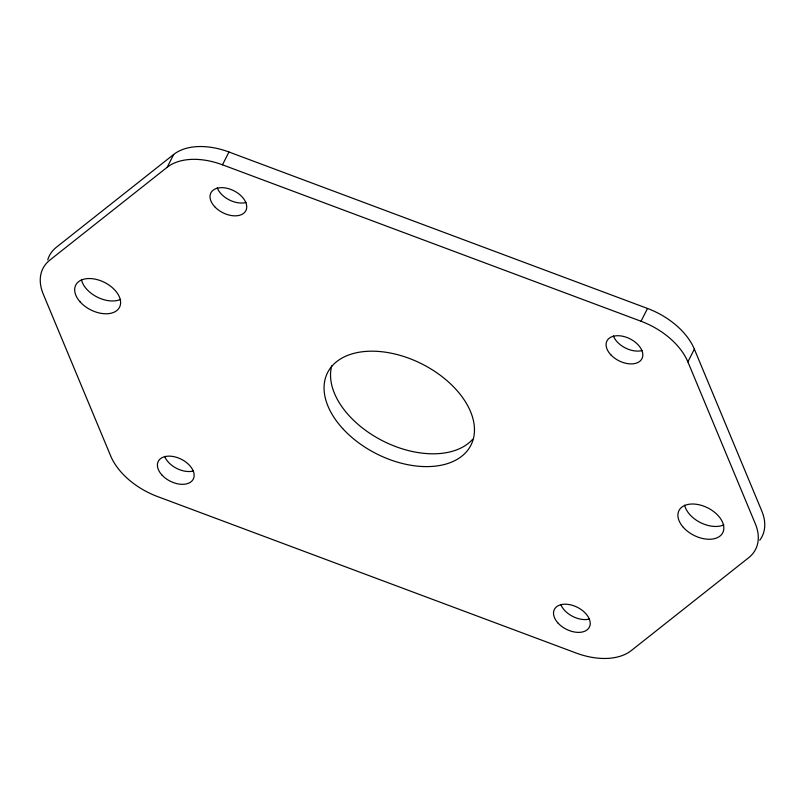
<?xml version="1.0" encoding="UTF-8"?>
<svg xmlns="http://www.w3.org/2000/svg" width="805" height="805" viewBox="0 0 805 805"><rect width="100%" height="100%" fill="white"/><g stroke="black" fill="none" stroke-linecap="round" stroke-linejoin="round"><path stroke-width="1.21" d="M167.199 167.269A61.321 38.419 26.8 0 1 222.482 164.804L641.032 321.245A61.321 38.419 26.8 0 1 687.883 361.888L755.291 523.703A61.341 38.439 26.8 0 1 748.62 557.754L631.341 650.531A61.321 38.419 26.8 0 1 576.048 652.996L157.498 496.544A61.321 38.419 26.8 0 1 110.657 455.902L43.249 294.087A61.341 38.439 26.8 0 1 49.92 260.045L167.199 167.269L173.659 154.469A61.321 38.419 26.8 0 1 228.952 152.004L647.502 308.456A61.321 38.419 26.8 0 1 694.343 349.098L761.751 510.903A61.341 38.439 26.8 0 1 759.749 540.215M222.482 164.804L228.952 152.004M641.032 321.245L647.502 308.456M687.883 361.888L694.343 349.098M173.659 154.469L56.38 247.246A61.341 38.439 26.8 0 0 47.747 259.884M642.088 350.547A19.622 12.296 26.8 0 1 613.35 335.927M589.502 619.035A19.622 12.296 26.8 0 1 560.753 604.404M245.998 202.498A19.622 12.296 26.8 0 1 217.259 187.867M193.411 470.985A19.622 12.296 26.8 0 1 164.663 456.355M120.599 299.39A24.532 15.365 26.8 0 1 97.244 297.105A24.532 15.365 26.8 0 1 81.456 279.697M723.826 524.87A24.553 15.386 26.8 0 1 700.451 522.596A24.553 15.386 26.8 0 1 684.653 505.168M472.595 439.359A80.329 50.333 26.8 0 1 381.479 440.224A80.329 50.333 26.8 0 1 331.761 365.782M610.794 354.774A19.622 12.296 26.8 0 0 641.927 358.748A19.622 12.296 26.8 0 0 620.655 335.896A19.622 12.296 26.8 0 0 610.794 354.774M558.207 623.261A19.622 12.296 26.8 0 0 589.33 627.226A19.622 12.296 26.8 0 0 568.058 604.384A19.622 12.296 26.8 0 0 558.207 623.261M214.714 206.724A19.622 12.296 26.8 0 0 245.837 210.689A19.622 12.296 26.8 0 0 224.565 187.847A19.622 12.296 26.8 0 0 214.714 206.724M162.117 475.212A19.622 12.296 26.8 0 0 193.24 479.176A19.622 12.296 26.8 0 0 171.978 456.324A19.622 12.296 26.8 0 0 162.117 475.212M80.097 301.855A24.532 15.365 26.8 0 0 119.251 307.752A24.532 15.365 26.8 0 0 93.601 278.872A24.532 15.365 26.8 0 0 80.097 301.855M683.304 527.335A24.553 15.386 26.8 0 0 722.488 533.232A24.553 15.386 26.8 0 0 696.808 504.333A24.553 15.386 26.8 0 0 683.304 527.335M342.668 428.522A80.329 50.333 26.8 0 0 470.452 446.091A80.329 50.333 26.8 0 0 384.679 352.087A80.329 50.333 26.8 0 0 342.668 428.522"/></g></svg>
